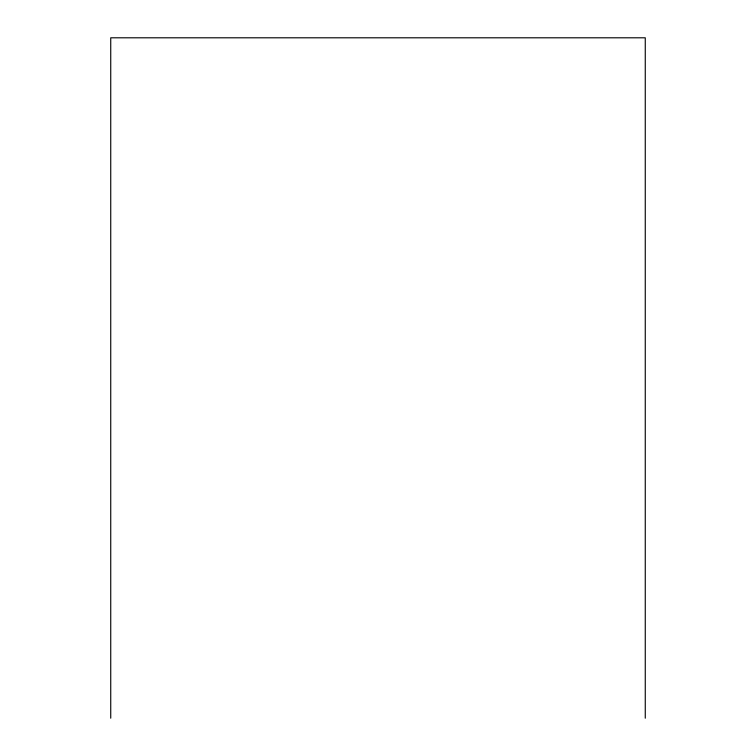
<?xml version="1.0" encoding="UTF-8"?>
<svg xmlns="http://www.w3.org/2000/svg" width="756" height="756" viewBox="0 0 756 756"><rect width="100%" height="100%" fill="white"/><g stroke="black" fill="none" stroke-linecap="round" stroke-linejoin="round"><path stroke-width="1.13" d="M645.265 718.2L645.265 37.8L110.735 37.8L110.735 718.2"/></g></svg>
